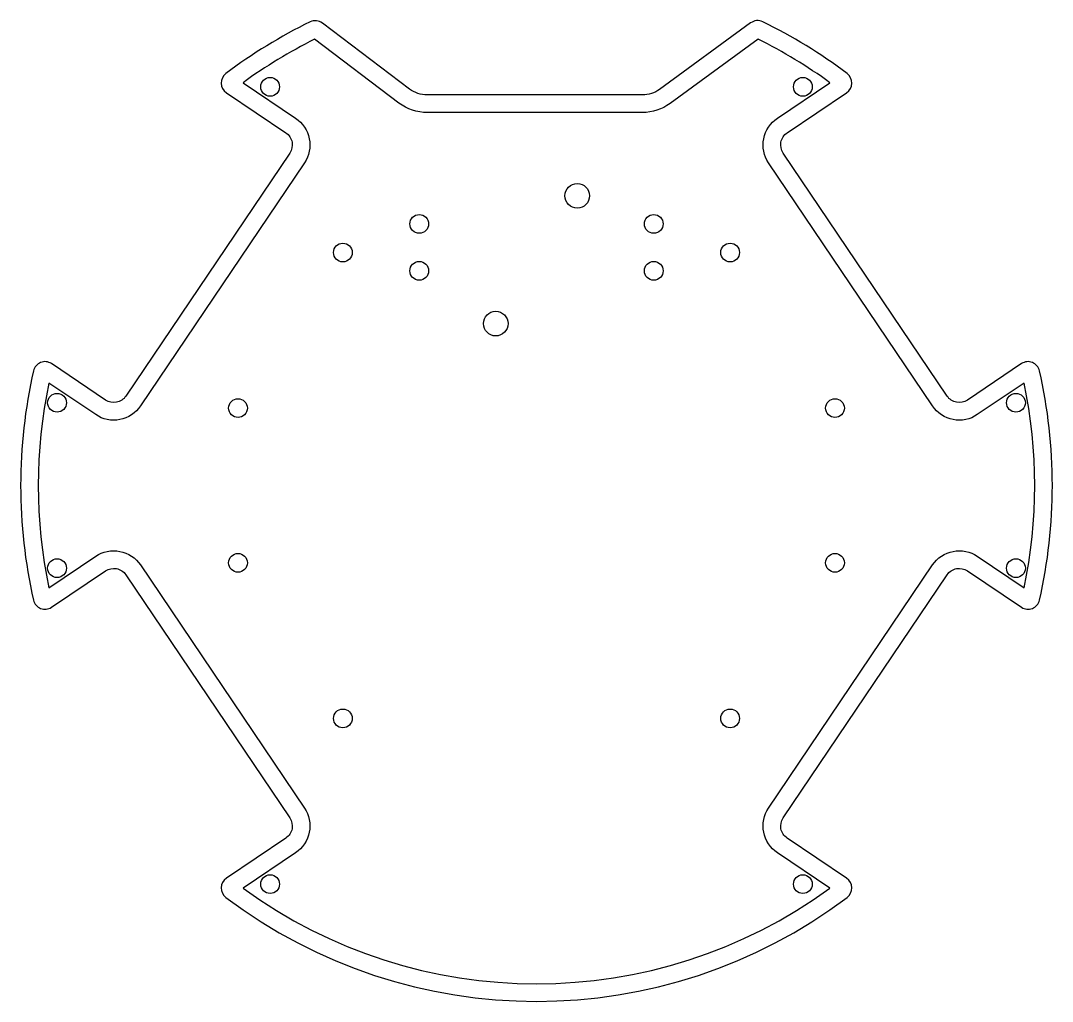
# Model space of a CAD drawing. Header units: millimetres. Extents: x -88 to 88, y -88 to 79.
import ezdxf

# ---------------------------------------------------------------- set-up
doc = ezdxf.new("R2010")
doc.units = ezdxf.units.MM
doc.layers.get('0').update_dxf_attribs({"linetype": 'CONTINUOUS'})

msp = doc.modelspace()

# ---------------------------------------------------------------- linework, layer by layer
for points in [[(38.59, 79.09, 0.277969), (36.53, 78.91), (21.01, 67.57, -0.158953), (18.06, 66.61), (-18.63, 66.61, -0.1633), (-21.65, 67.62), (-36.53, 78.87, 0.282612), (-38.61, 79.08, 0.048029), (-52.99, 70.26, 0.514899), (-52.9, 67), (-42.76, 60.16, -0.414214), (-42.09, 56.69), (-70.05, 15.24, -0.414214), (-73.52, 14.57), (-82.73, 20.78, 0.526986), (-85.8, 19.56, 0.112571), (-85.8, -19.56, 0.526986), (-82.73, -20.78), (-73.52, -14.57, -0.414214), (-70.05, -15.24), (-42.09, -56.69, -0.414214), (-42.76, -60.16), (-52.9, -67, 0.514899), (-52.99, -70.26, 0.334833), (52.99, -70.26, 0.514899), (52.9, -67), (42.76, -60.16, -0.414214), (42.09, -56.69), (70.05, -15.24, -0.414214), (73.52, -14.57), (82.73, -20.78, 0.526986), (85.8, -19.56, 0.112571), (85.8, 19.56, 0.526986), (82.73, 20.78), (73.52, 14.57, -0.414214), (70.05, 15.24), (42.09, 56.69, -0.414214), (42.76, 60.16), (52.9, 67, 0.514899), (52.99, 70.26, 0.048097)], [(50.05, -68.7), (41.09, -62.65, -0.414214), (39.6, -55.02), (67.56, -13.56, -0.414214), (75.2, -12.08), (83.19, -17.47, 0.103857), (83.19, 17.47), (75.2, 12.08, -0.414214), (67.56, 13.56), (39.6, 55.02, -0.414214), (41.09, 62.65), (50.05, 68.7, 0.042182), (37.81, 76.13), (22.78, 65.15, -0.158953), (18.06, 63.61), (-18.63, 63.61, -0.1633), (-23.46, 65.23), (-37.85, 76.11, 0.04208), (-50.05, 68.7), (-41.09, 62.65, -0.414214), (-39.6, 55.02), (-67.56, 13.56, -0.414214), (-75.2, 12.08), (-83.19, 17.47, 0.103857), (-83.19, -17.47), (-75.2, -12.08, -0.414214), (-67.56, -13.56), (-39.6, -55.02, -0.414214), (-41.09, -62.65), (-50.05, -68.7, 0.325664)]]:
    msp.add_lwpolyline(points, format="xyb", close=True)
for centre, radius in [((-45.44, 68), 1.6), ((45.44, 68), 1.6), ((6.95, 49.41), 2.1), ((-20, 44.61), 1.6), ((20, 44.61), 1.6), ((-33.03, 39.73), 1.6), ((33.03, 39.73), 1.6), ((-20, 36.61), 1.6), ((20, 36.61), 1.6), ((-6.95, 27.61), 2.1), ((-81.79, 14.11), 1.6), ((-50.92, 13.2), 1.6), ((50.92, 13.2), 1.6), ((81.79, 14.11), 1.6), ((-50.92, -13.2), 1.6), ((50.92, -13.2), 1.6), ((-81.79, -14.11), 1.6), ((81.79, -14.11), 1.6), ((-33.03, -39.73), 1.6), ((33.03, -39.73), 1.6), ((-45.44, -68), 1.6), ((45.44, -68), 1.6)]:
    msp.add_circle(centre, radius)

doc.saveas('drawing.dxf')
